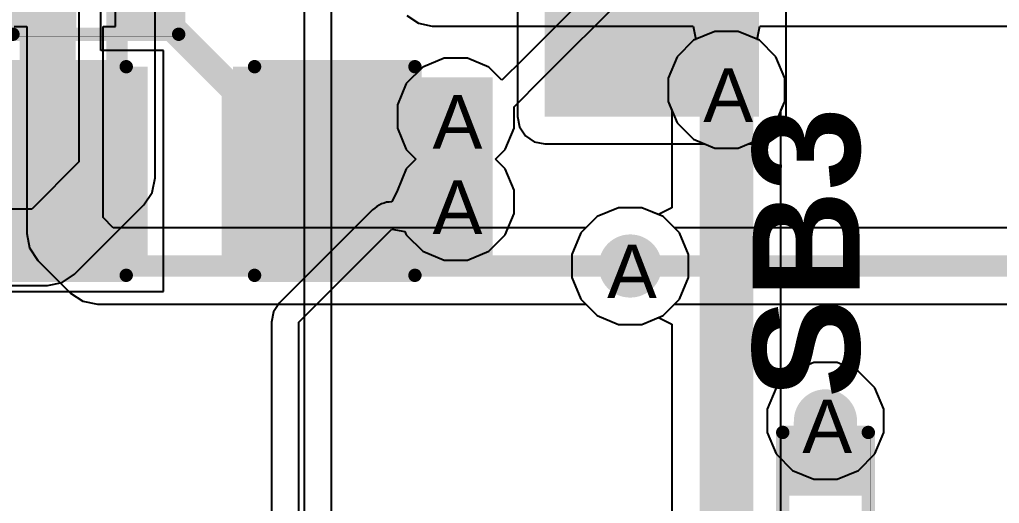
# Model space of a CAD drawing. Header units: inches. Extents: x 0 to 5271, y 0 to 5417.
# Drawn here: x 6.29 to 15.6, y 43.01 to 47.6 of the extents above; entities that cross this region are included whole.
import ezdxf

# ---------------------------------------------------------------- set-up
doc = ezdxf.new("R2010")
doc.units = ezdxf.units.IN
for name, color, linetype in [('Bottom Layer', 5, 'Continuous'), ('Bottom Overlay', 54, 'Continuous'), ('Bottom Paste', 16, 'Continuous'), ('Bottom Solder', 6, 'Continuous'), ('Drill Drawing', 1, 'Continuous'), ('L2_GND1', 16, 'Continuous'), ('L3_SIG1', 76, 'Continuous'), ('L4_PWR', 90, 'Continuous'), ('L5_GND2', 156, 'Continuous'), ('L6_SIG2', 130, 'Continuous'), ('L7_GND3', 216, 'Continuous'), ('Top Layer', 1, 'Continuous'), ('Top Overlay', 2, 'Continuous'), ('Top Paste', 8, 'Continuous'), ('Top Solder', 216, 'Continuous'), ('Via Holes', 16, 'Continuous')]:
    doc.layers.add(name, color=color, linetype=linetype)
doc.styles.add('Arial', font='', dxfattribs={"height": 0.2})
doc.styles.add('Arial_Bold', font='', dxfattribs={"height": 0.2})
doc.styles.get('Arial').set_extended_font_data('Arial')
doc.styles.get('Arial_Bold').set_extended_font_data('Arial', bold=True)

# ---------------------------------------------------------------- blocks, each defined once
blk = doc.blocks.new('R___0402_B_149')
at = {"layer": 'Bottom Layer'}
for points in [[(-0.2413, 0.3175), (-0.2413, -0.3175), (-0.6985, -0.3175), (-0.6985, 0.3175)], [(0.6985, 0.3175), (0.6985, -0.3175), (0.2413, -0.3175), (0.2413, 0.3175)]]:
    blk.add_hatch(color=5, dxfattribs=at).paths.add_polyline_path(points)
at = {"layer": 'Bottom Paste'}
for points in [[(-0.2413, 0.3175), (-0.2413, -0.3175), (-0.6985, -0.3175), (-0.6985, 0.3175)], [(0.6985, 0.3175), (0.6985, -0.3175), (0.2413, -0.3175), (0.2413, 0.3175)]]:
    blk.add_hatch(color=16, dxfattribs=at).paths.add_polyline_path(points)
at = {"layer": 'Bottom Solder'}
for points in [[(-0.1863, 0.3725), (-0.1863, -0.3725), (-0.7535, -0.3725), (-0.7535, 0.3725)], [(0.7535, 0.3725), (0.7535, -0.3725), (0.1863, -0.3725), (0.1863, 0.3725)]]:
    blk.add_hatch(color=6, dxfattribs=at).paths.add_polyline_path(points)
at = {"layer": 'Bottom Overlay'}
for points in [[(-0.7874, 0.4064, 0.127, 0.127, 0), (-0.7874, -0.4064, 0.127, 0.127, 0)], [(0.7874, 0.4064, 0.127, 0.127, 0), (-0.7874, 0.4064, 0.127, 0.127, 0)], [(0.7874, 0.4064, 0.127, 0.127, 0), (0.7874, -0.4064, 0.127, 0.127, 0)], [(0.8128, 0.4318, 0.00323, 0.00323, 0), (-0.8128, 0.4318, 0.00323, 0.00323, 0)], [(0.7874, -0.4064, 0.127, 0.127, 0), (-0.7874, -0.4064, 0.127, 0.127, 0)]]:
    blk.add_lwpolyline(points, format="xyseb", dxfattribs=at)
for points in [[(-0.8191, 0.4064, 0.0635, 0.0635, 1), (-0.7556, 0.4064, 0.0635, 0.0635, 1)], [(-0.8191, 0.4064, 0.0635, 0.0635, 1), (-0.7556, 0.4064, 0.0635, 0.0635, 1)], [(0.7557, 0.4064, 0.0635, 0.0635, 1), (0.8192, 0.4064, 0.0635, 0.0635, 1)], [(0.7557, 0.4064, 0.0635, 0.0635, 1), (0.8192, 0.4064, 0.0635, 0.0635, 1)], [(-0.8136, 0.4318, 0.00161, 0.00161, 1), (-0.812, 0.4318, 0.00161, 0.00161, 1)], [(0.812, 0.4318, 0.00161, 0.00161, 1), (0.8136, 0.4318, 0.00161, 0.00161, 1)], [(-0.8191, -0.4064, 0.0635, 0.0635, 1), (-0.7556, -0.4064, 0.0635, 0.0635, 1)], [(-0.8191, -0.4064, 0.0635, 0.0635, 1), (-0.7556, -0.4064, 0.0635, 0.0635, 1)], [(0.7557, -0.4064, 0.0635, 0.0635, 1), (0.8192, -0.4064, 0.0635, 0.0635, 1)], [(0.7557, -0.4064, 0.0635, 0.0635, 1), (0.8192, -0.4064, 0.0635, 0.0635, 1)]]:
    blk.add_lwpolyline(points, format="xyseb", close=True, dxfattribs=at)
blk = doc.blocks.new('C___1206_B_152')
at = {"layer": 'Bottom Layer'}
for points in [[(-2.032, 0.889), (-0.508, 0.889), (-0.508, -0.889), (-2.032, -0.889)], [(0.508, 0.889), (2.032, 0.889), (2.032, -0.889), (0.508, -0.889)]]:
    blk.add_hatch(color=5, dxfattribs=at).paths.add_polyline_path(points)
at = {"layer": 'Bottom Paste'}
for points in [[(-2.032, 0.889), (-0.508, 0.889), (-0.508, -0.889), (-2.032, -0.889)], [(0.508, 0.889), (2.032, 0.889), (2.032, -0.889), (0.508, -0.889)]]:
    blk.add_hatch(color=16, dxfattribs=at).paths.add_polyline_path(points)
at = {"layer": 'Bottom Solder'}
for points in [[(-2.1336, 0.9906), (-0.4064, 0.9906), (-0.4064, -0.9906), (-2.1336, -0.9906)], [(0.4064, 0.9906), (2.1336, 0.9906), (2.1336, -0.9906), (0.4064, -0.9906)]]:
    blk.add_hatch(color=6, dxfattribs=at).paths.add_polyline_path(points)
at = {"layer": 'Bottom Overlay'}
for points in [[(-0.6096, 0.9906, 0.127, 0.127, 0), (-2.1336, 0.9906, 0.127, 0.127, 0)], [(-2.1336, 0.9906, 0.127, 0.127, 0), (-2.1336, -0.9906, 0.127, 0.127, 0)], [(2.1336, 0.9906, 0.127, 0.127, 0), (0.6096, 0.9906, 0.127, 0.127, 0)], [(2.1336, 0.9906, 0.127, 0.127, 0), (2.1336, -0.9906, 0.127, 0.127, 0)], [(-0.6096, -0.9906, 0.127, 0.127, 0), (-2.1336, -0.9906, 0.127, 0.127, 0)], [(2.1336, -0.9906, 0.127, 0.127, 0), (0.6096, -0.9906, 0.127, 0.127, 0)]]:
    blk.add_lwpolyline(points, format="xyseb", dxfattribs=at)
for points in [[(-2.1654, 0.9906, 0.0635, 0.0635, 1), (-2.1019, 0.9906, 0.0635, 0.0635, 1)], [(-2.1654, 0.9906, 0.0635, 0.0635, 1), (-2.1019, 0.9906, 0.0635, 0.0635, 1)], [(-0.6414, 0.9906, 0.0635, 0.0635, 1), (-0.5779, 0.9906, 0.0635, 0.0635, 1)], [(0.5778, 0.9906, 0.0635, 0.0635, 1), (0.6413, 0.9906, 0.0635, 0.0635, 1)], [(2.1018, 0.9906, 0.0635, 0.0635, 1), (2.1653, 0.9906, 0.0635, 0.0635, 1)], [(2.1018, 0.9906, 0.0635, 0.0635, 1), (2.1653, 0.9906, 0.0635, 0.0635, 1)], [(-2.1654, -0.9906, 0.0635, 0.0635, 1), (-2.1019, -0.9906, 0.0635, 0.0635, 1)], [(-2.1654, -0.9906, 0.0635, 0.0635, 1), (-2.1019, -0.9906, 0.0635, 0.0635, 1)], [(-0.6414, -0.9906, 0.0635, 0.0635, 1), (-0.5779, -0.9906, 0.0635, 0.0635, 1)], [(0.5778, -0.9906, 0.0635, 0.0635, 1), (0.6413, -0.9906, 0.0635, 0.0635, 1)], [(2.1018, -0.9906, 0.0635, 0.0635, 1), (2.1653, -0.9906, 0.0635, 0.0635, 1)], [(2.1018, -0.9906, 0.0635, 0.0635, 1), (2.1653, -0.9906, 0.0635, 0.0635, 1)]]:
    blk.add_lwpolyline(points, format="xyseb", close=True, dxfattribs=at)
blk = doc.blocks.new('S______B______0402_426')
at = {"layer": 'Top Layer'}
for points in [[(-0.6985, -0.3175), (-0.6985, 0.3175), (-0.2413, 0.3175), (-0.2413, -0.3175)], [(0.2413, -0.3175), (0.2413, 0.3175), (0.6985, 0.3175), (0.6985, -0.3175)]]:
    blk.add_hatch(color=1, dxfattribs=at).paths.add_polyline_path(points)
at = {"layer": 'Top Paste'}
for points in [[(-0.6985, -0.3175), (-0.6985, 0.3175), (-0.2413, 0.3175), (-0.2413, -0.3175)], [(0.2413, -0.3175), (0.2413, 0.3175), (0.6985, 0.3175), (0.6985, -0.3175)]]:
    blk.add_hatch(color=8, dxfattribs=at).paths.add_polyline_path(points)
at = {"layer": 'Top Solder'}
for points in [[(-0.7535, -0.3725), (-0.7535, 0.3725), (-0.1863, 0.3725), (-0.1863, -0.3725)], [(0.1863, -0.3725), (0.1863, 0.3725), (0.7535, 0.3725), (0.7535, -0.3725)]]:
    blk.add_hatch(color=216, dxfattribs=at).paths.add_polyline_path(points)
at = {"layer": 'Top Overlay'}
for points in [[(-0.7874, 0.4064, 0.127, 0.127, 0), (-0.7874, -0.4064, 0.127, 0.127, 0)], [(-0.7874, 0.4064, 0.127, 0.127, 0), (0.7874, 0.4064, 0.127, 0.127, 0)], [(0.7874, 0.4064, 0.127, 0.127, 0), (0.7874, -0.4064, 0.127, 0.127, 0)], [(-0.7874, -0.4064, 0.127, 0.127, 0), (0.7874, -0.4064, 0.127, 0.127, 0)], [(-0.8128, -0.4318, 0.00323, 0.00323, 0), (0.8128, -0.4318, 0.00323, 0.00323, 0)]]:
    blk.add_lwpolyline(points, format="xyseb", dxfattribs=at)
for points in [[(-0.8191, 0.4064, 0.0635, 0.0635, 1), (-0.7556, 0.4064, 0.0635, 0.0635, 1)], [(-0.8191, 0.4064, 0.0635, 0.0635, 1), (-0.7556, 0.4064, 0.0635, 0.0635, 1)], [(0.7557, 0.4064, 0.0635, 0.0635, 1), (0.8192, 0.4064, 0.0635, 0.0635, 1)], [(0.7557, 0.4064, 0.0635, 0.0635, 1), (0.8192, 0.4064, 0.0635, 0.0635, 1)], [(-0.8191, -0.4064, 0.0635, 0.0635, 1), (-0.7556, -0.4064, 0.0635, 0.0635, 1)], [(-0.8191, -0.4064, 0.0635, 0.0635, 1), (-0.7556, -0.4064, 0.0635, 0.0635, 1)], [(0.7557, -0.4064, 0.0635, 0.0635, 1), (0.8192, -0.4064, 0.0635, 0.0635, 1)], [(0.7557, -0.4064, 0.0635, 0.0635, 1), (0.8192, -0.4064, 0.0635, 0.0635, 1)], [(-0.8136, -0.4318, 0.00161, 0.00161, 1), (-0.812, -0.4318, 0.00161, 0.00161, 1)], [(0.812, -0.4318, 0.00161, 0.00161, 1), (0.8136, -0.4318, 0.00161, 0.00161, 1)]]:
    blk.add_lwpolyline(points, format="xyseb", close=True, dxfattribs=at)

msp = doc.modelspace()

# ---------------------------------------------------------------- hatches: boundary and pattern name
at = {"layer": 'Bottom Layer'}
h = msp.add_hatch(color=5, dxfattribs=at)
edge = h.paths.add_edge_path()
edge.add_arc((13.0048, 46.9363), 0.3, 0, 360)
msp.add_hatch(color=5, dxfattribs=at).paths.add_polyline_path([(8.2094, 45.2759), (10.784, 45.2759), (10.784, 47.0539), (8.2094, 47.0539)])
h = msp.add_hatch(color=5, dxfattribs=at)
edge = h.paths.add_edge_path()
edge.add_arc((10.4324, 46.6823), 0.3, 0, 360)
h = msp.add_hatch(color=5, dxfattribs=at)
edge = h.paths.add_edge_path()
edge.add_arc((10.4324, 45.8724), 0.3, 0, 360)
h = msp.add_hatch(color=5, dxfattribs=at)
edge = h.paths.add_edge_path()
edge.add_arc((12.0904, 45.2628), 0.3, 0, 360)
h = msp.add_hatch(color=5, dxfattribs=at)
edge = h.paths.add_edge_path()
edge.add_arc((13.9455, 43.7917), 0.3, 0, 360)
at = {"layer": 'L2_GND1'}
h = msp.add_hatch(color=16, dxfattribs=at)
edge = h.paths.add_edge_path()
edge.add_arc((13.0048, 46.9363), 0.3, 0, 360)
h = msp.add_hatch(color=16, dxfattribs=at)
edge = h.paths.add_edge_path()
edge.add_arc((10.4324, 46.6823), 0.3, 0, 360)
h = msp.add_hatch(color=16, dxfattribs=at)
edge = h.paths.add_edge_path()
edge.add_arc((10.4324, 45.8724), 0.3, 0, 360)
h = msp.add_hatch(color=16, dxfattribs=at)
edge = h.paths.add_edge_path()
edge.add_arc((12.0904, 45.2628), 0.3, 0, 360)
h = msp.add_hatch(color=16, dxfattribs=at)
edge = h.paths.add_edge_path()
edge.add_arc((13.9455, 43.7917), 0.3, 0, 360)
at = {"layer": 'L3_SIG1'}
h = msp.add_hatch(color=76, dxfattribs=at)
edge = h.paths.add_edge_path()
edge.add_arc((13.0048, 46.9363), 0.3, 0, 360)
h = msp.add_hatch(color=76, dxfattribs=at)
edge = h.paths.add_edge_path()
edge.add_arc((10.4324, 46.6823), 0.3, 0, 360)
h = msp.add_hatch(color=76, dxfattribs=at)
edge = h.paths.add_edge_path()
edge.add_arc((10.4324, 45.8724), 0.3, 0, 360)
h = msp.add_hatch(color=76, dxfattribs=at)
edge = h.paths.add_edge_path()
edge.add_arc((12.0904, 45.2628), 0.3, 0, 360)
h = msp.add_hatch(color=76, dxfattribs=at)
edge = h.paths.add_edge_path()
edge.add_arc((13.9455, 43.7917), 0.3, 0, 360)
at = {"layer": 'L4_PWR'}
h = msp.add_hatch(color=90, dxfattribs=at)
edge = h.paths.add_edge_path()
edge.add_arc((13.0048, 46.9363), 0.3, 0, 360)
h = msp.add_hatch(color=90, dxfattribs=at)
edge = h.paths.add_edge_path()
edge.add_arc((10.4324, 46.6823), 0.3, 0, 360)
h = msp.add_hatch(color=90, dxfattribs=at)
edge = h.paths.add_edge_path()
edge.add_arc((10.4324, 45.8724), 0.3, 0, 360)
h = msp.add_hatch(color=90, dxfattribs=at)
edge = h.paths.add_edge_path()
edge.add_arc((12.0904, 45.2628), 0.3, 0, 360)
h = msp.add_hatch(color=90, dxfattribs=at)
edge = h.paths.add_edge_path()
edge.add_arc((13.9455, 43.7917), 0.3, 0, 360)
at = {"layer": 'L5_GND2'}
h = msp.add_hatch(color=156, dxfattribs=at)
edge = h.paths.add_edge_path()
edge.add_arc((13.0048, 46.9363), 0.3, 0, 360)
h = msp.add_hatch(color=156, dxfattribs=at)
edge = h.paths.add_edge_path()
edge.add_arc((10.4324, 46.6823), 0.3, 0, 360)
h = msp.add_hatch(color=156, dxfattribs=at)
edge = h.paths.add_edge_path()
edge.add_arc((10.4324, 45.8724), 0.3, 0, 360)
h = msp.add_hatch(color=156, dxfattribs=at)
edge = h.paths.add_edge_path()
edge.add_arc((12.0904, 45.2628), 0.3, 0, 360)
h = msp.add_hatch(color=156, dxfattribs=at)
edge = h.paths.add_edge_path()
edge.add_arc((13.9455, 43.7917), 0.3, 0, 360)
at = {"layer": 'L6_SIG2'}
h = msp.add_hatch(color=130, dxfattribs=at)
edge = h.paths.add_edge_path()
edge.add_arc((13.0048, 46.9363), 0.3, 0, 360)
h = msp.add_hatch(color=130, dxfattribs=at)
edge = h.paths.add_edge_path()
edge.add_arc((10.4324, 46.6823), 0.3, 0, 360)
h = msp.add_hatch(color=130, dxfattribs=at)
edge = h.paths.add_edge_path()
edge.add_arc((10.4324, 45.8724), 0.3, 0, 360)
h = msp.add_hatch(color=130, dxfattribs=at)
edge = h.paths.add_edge_path()
edge.add_arc((12.0904, 45.2628), 0.3, 0, 360)
h = msp.add_hatch(color=130, dxfattribs=at)
edge = h.paths.add_edge_path()
edge.add_arc((13.9455, 43.7917), 0.3, 0, 360)
at = {"layer": 'L7_GND3'}
h = msp.add_hatch(color=216, dxfattribs=at)
edge = h.paths.add_edge_path()
edge.add_arc((13.0048, 46.9363), 0.3, 0, 360)
h = msp.add_hatch(color=216, dxfattribs=at)
edge = h.paths.add_edge_path()
edge.add_arc((10.4324, 46.6823), 0.3, 0, 360)
h = msp.add_hatch(color=216, dxfattribs=at)
edge = h.paths.add_edge_path()
edge.add_arc((10.4324, 45.8724), 0.3, 0, 360)
h = msp.add_hatch(color=216, dxfattribs=at)
edge = h.paths.add_edge_path()
edge.add_arc((12.0904, 45.2628), 0.3, 0, 360)
h = msp.add_hatch(color=216, dxfattribs=at)
edge = h.paths.add_edge_path()
edge.add_arc((13.9455, 43.7917), 0.3, 0, 360)
at = {"layer": 'Top Layer'}
for points in [[(11.2776, 46.6823), (13.3136, 46.6823), (13.3136, 54.61), (11.2776, 54.61)], [(14.2461, 43.7847), (13.645, 43.7847), (13.645, 43.2633), (14.2461, 43.2633)]]:
    msp.add_hatch(color=1, dxfattribs=at).paths.add_polyline_path(points)
h = msp.add_hatch(color=1, dxfattribs=at)
edge = h.paths.add_edge_path()
edge.add_arc((13.0048, 46.9363), 0.3, 0, 360)
h = msp.add_hatch(color=1, dxfattribs=at)
edge = h.paths.add_edge_path()
edge.add_arc((10.4324, 46.6823), 0.3, 0, 360)
h = msp.add_hatch(color=1, dxfattribs=at)
edge = h.paths.add_edge_path()
edge.add_arc((10.4324, 45.8724), 0.3, 0, 360)
h = msp.add_hatch(color=1, dxfattribs=at)
edge = h.paths.add_edge_path()
edge.add_arc((12.0904, 45.2628), 0.3, 0, 360)
h = msp.add_hatch(color=1, dxfattribs=at)
edge = h.paths.add_edge_path()
edge.add_arc((13.9455, 43.7917), 0.3, 0, 360)
at = {"layer": 'Via Holes'}
h = msp.add_hatch(color=7, dxfattribs=at)
edge = h.paths.add_edge_path()
edge.add_arc((13.0048, 46.9363), 0.15, 0, 360)
h = msp.add_hatch(color=7, dxfattribs=at)
edge = h.paths.add_edge_path()
edge.add_arc((10.4324, 46.6823), 0.15, 0, 360)
h = msp.add_hatch(color=7, dxfattribs=at)
edge = h.paths.add_edge_path()
edge.add_arc((10.4324, 45.8724), 0.15, 0, 360)
h = msp.add_hatch(color=7, dxfattribs=at)
edge = h.paths.add_edge_path()
edge.add_arc((12.0904, 45.2628), 0.15, 0, 360)
h = msp.add_hatch(color=7, dxfattribs=at)
edge = h.paths.add_edge_path()
edge.add_arc((13.9455, 43.7917), 0.15, 0, 360)

# ---------------------------------------------------------------- linework, layer by layer
at = {"layer": 'Bottom Layer'}
for p, q in [((7.0604, 47.3079), (7.0604, 47.9716)), ((9.9672, 47.6416), (10.0778, 47.5677)), ((10.0778, 47.5677), (10.2083, 47.5418)), ((10.2083, 47.5418), (10.2083, 47.5418)), ((10.2083, 47.5418), (12.6871, 47.5418)), ((12.6871, 47.5418), (12.7124, 47.4148)), ((13.2972, 47.4148), (13.3225, 47.5418)), ((13.3225, 47.5418), (31.7246, 47.5418)), ((12.691, 47.4059), (12.5351, 47.2501)), ((12.7124, 47.4148), (12.691, 47.4059)), ((13.3186, 47.4059), (13.2972, 47.4148)), ((13.4745, 47.2501), (13.3186, 47.4059)), ((7.657, 47.3079), (7.0604, 47.3079)), ((7.657, 45.0219), (7.657, 47.3079)), ((12.5351, 47.2501), (12.4508, 47.0465)), ((13.5588, 47.0465), (13.4745, 47.2501)), ((12.4508, 47.0465), (12.4508, 46.8261)), ((13.5588, 46.8261), (13.5588, 47.0465)), ((12.4508, 46.8261), (12.4868, 46.739)), ((12.4868, 46.739), (12.4868, 45.8158)), ((13.5227, 46.739), (13.5588, 46.8261)), ((13.5227, 34.7502), (13.5227, 46.739)), ((11.9802, 45.8168), (11.7766, 45.7325)), ((12.2006, 45.8168), (11.9802, 45.8168)), ((12.3598, 45.7508), (12.2006, 45.8168)), ((12.4868, 45.8158), (12.3598, 45.7508)), ((11.7766, 45.7325), (11.6207, 45.5766)), ((11.6207, 45.5766), (11.5364, 45.373)), ((11.5364, 45.373), (11.5364, 45.1526)), ((11.5364, 45.1526), (11.6207, 44.949)), ((5.625, 45.0219), (7.657, 45.0219)), ((11.6207, 44.949), (11.7766, 44.7931)), ((11.7766, 44.7931), (11.9802, 44.7088)), ((11.9802, 44.7088), (12.2006, 44.7088)), ((12.2006, 44.7088), (12.3598, 44.7748)), ((12.3598, 44.7748), (12.4868, 44.7098)), ((12.4868, 44.7098), (12.4868, 39.2428))]:
    msp.add_line(p, q, dxfattribs=at)
for points in [[(6.5424, 46.4921, 0.508, 0.508, 0), (6.5424, 47.9716, 0.508, 0.508, 0)], [(7.4822, 47.7811, 0.254, 0.254, 0), (8.3364, 46.9269, 0.254, 0.254, 0)], [(13.0048, 34.5357, 0.508, 0.508, 0), (13.0048, 46.9363, 0.508, 0.508, 0)], [(8.3364, 46.9269, 0.254, 0.254, 0), (8.546, 46.9269, 0.254, 0.254, 0)], [(8.546, 46.9269, 0.254, 0.254, 0), (9.181, 46.2919, 0.254, 0.254, 0)], [(6.5424, 46.4921, 0.508, 0.508, 0), (6.6918, 46.3427, 0.508, 0.508, 0)], [(9.181, 46.2665, 0.254, 0.254, 0), (9.181, 46.3935, 0.254, 0.254, 0)]]:
    msp.add_lwpolyline(points, format="xyseb", dxfattribs=at)
for points in [[(12.8778, 46.9363, 0.254, 0.254, 1), (13.1318, 46.9363, 0.254, 0.254, 1)], [(8.2729, 46.9269, 0.127, 0.127, 1), (8.3999, 46.9269, 0.127, 0.127, 1)], [(8.2729, 46.9269, 0.127, 0.127, 1), (8.3999, 46.9269, 0.127, 0.127, 1)], [(8.4825, 46.9269, 0.127, 0.127, 1), (8.6095, 46.9269, 0.127, 0.127, 1)], [(8.4825, 46.9269, 0.127, 0.127, 1), (8.6095, 46.9269, 0.127, 0.127, 1)], [(6.4154, 46.4921, 0.254, 0.254, 1), (6.6694, 46.4921, 0.254, 0.254, 1)], [(6.4154, 46.4921, 0.254, 0.254, 1), (6.6694, 46.4921, 0.254, 0.254, 1)], [(6.5648, 46.3427, 0.254, 0.254, 1), (6.8188, 46.3427, 0.254, 0.254, 1)], [(9.1175, 46.3935, 0.127, 0.127, 1), (9.2445, 46.3935, 0.127, 0.127, 1)], [(9.1175, 46.2919, 0.127, 0.127, 1), (9.2445, 46.2919, 0.127, 0.127, 1)], [(9.1175, 46.2665, 0.127, 0.127, 1), (9.2445, 46.2665, 0.127, 0.127, 1)]]:
    msp.add_lwpolyline(points, format="xyseb", close=True, dxfattribs=at)
at = {"layer": 'L2_GND1'}
for p, q in [((8.9916, 47.838), (8.9916, 0.259)), ((9.2506, 33.9524), (9.2506, 47.838)), ((12.8946, 47.4903), (12.691, 47.4059)), ((13.115, 47.4903), (12.8946, 47.4903)), ((13.3186, 47.4059), (13.115, 47.4903)), ((12.691, 47.4059), (12.5351, 47.2501)), ((13.4745, 47.2501), (13.3186, 47.4059)), ((12.5351, 47.2501), (12.4508, 47.0465)), ((13.5588, 47.0465), (13.4745, 47.2501)), ((12.4508, 47.0465), (12.4508, 46.8261)), ((13.5588, 46.8261), (13.5588, 47.0465)), ((12.4508, 46.8261), (12.5351, 46.6224)), ((13.4745, 46.6224), (13.5588, 46.8261)), ((12.5351, 46.6224), (12.691, 46.4666)), ((13.3186, 46.4666), (13.4745, 46.6224)), ((12.691, 46.4666), (12.8946, 46.3823)), ((13.115, 46.3823), (13.3186, 46.4666)), ((12.8946, 46.3823), (13.115, 46.3823)), ((11.9802, 45.8168), (11.7766, 45.7325)), ((12.2006, 45.8168), (11.9802, 45.8168)), ((12.4042, 45.7325), (12.2006, 45.8168)), ((11.7766, 45.7325), (11.6207, 45.5766)), ((12.5601, 45.5766), (12.4042, 45.7325)), ((11.6207, 45.5766), (11.5364, 45.373)), ((12.6444, 45.373), (12.5601, 45.5766)), ((11.5364, 45.373), (11.5364, 45.1526)), ((12.6444, 45.1526), (12.6444, 45.373)), ((11.5364, 45.1526), (11.6207, 44.949)), ((12.5601, 44.949), (12.6444, 45.1526)), ((11.6207, 44.949), (11.7766, 44.7931)), ((12.4042, 44.7931), (12.5601, 44.949)), ((11.7766, 44.7931), (11.9802, 44.7088)), ((12.2006, 44.7088), (12.4042, 44.7931)), ((11.9802, 44.7088), (12.2006, 44.7088))]:
    msp.add_line(p, q, dxfattribs=at)
at = {"layer": 'L3_SIG1'}
for p, q in [((12.8946, 47.4903), (12.691, 47.4059)), ((13.115, 47.4903), (12.8946, 47.4903)), ((13.3186, 47.4059), (13.115, 47.4903)), ((12.691, 47.4059), (12.5351, 47.2501)), ((13.4745, 47.2501), (13.3186, 47.4059)), ((12.5351, 47.2501), (12.4508, 47.0465)), ((13.5588, 47.0465), (13.4745, 47.2501)), ((12.4508, 47.0465), (12.4508, 46.8261)), ((13.5588, 46.8261), (13.5588, 47.0465)), ((12.4508, 46.8261), (12.5351, 46.6224)), ((13.4745, 46.6224), (13.5588, 46.8261)), ((12.5351, 46.6224), (12.691, 46.4666)), ((13.3186, 46.4666), (13.4745, 46.6224)), ((12.691, 46.4666), (12.8946, 46.3823)), ((13.115, 46.3823), (13.3186, 46.4666)), ((12.8946, 46.3823), (13.115, 46.3823)), ((11.9802, 45.8168), (11.7766, 45.7325)), ((12.2006, 45.8168), (11.9802, 45.8168)), ((12.4042, 45.7325), (12.2006, 45.8168)), ((11.7766, 45.7325), (11.6207, 45.5766)), ((12.5113, 45.6254), (12.4042, 45.7325)), ((66.1946, 45.6254), (12.5113, 45.6254)), ((11.6207, 45.5766), (11.5364, 45.373)), ((11.5364, 45.373), (11.5364, 45.1526)), ((11.5364, 45.1526), (11.6207, 44.949)), ((11.6207, 44.949), (11.7766, 44.7931)), ((12.4042, 44.7931), (12.5113, 44.9002)), ((12.5113, 44.9002), (17.9591, 44.9002)), ((11.7766, 44.7931), (11.9802, 44.7088)), ((12.2006, 44.7088), (12.4042, 44.7931)), ((11.9802, 44.7088), (12.2006, 44.7088))]:
    msp.add_line(p, q, dxfattribs=at)
msp.add_lwpolyline([(12.0904, 45.2628, 0.2032, 0.2032, 0), (66.3448, 45.2628, 0.2032, 0.2032, 0)], format="xyseb", dxfattribs=at)
msp.add_lwpolyline([(12.0396, 45.2628, 0.1016, 0.1016, 1), (12.1412, 45.2628, 0.1016, 0.1016, 1)], format="xyseb", close=True, dxfattribs=at)
at = {"layer": 'L4_PWR'}
for p, q in [((13.6743, 49.8292), (11.0747, 47.2296)), ((11.2579, 47.0465), (13.8575, 49.6461)), ((12.8946, 47.4903), (12.691, 47.4059)), ((13.115, 47.4903), (12.8946, 47.4903)), ((13.3186, 47.4059), (13.115, 47.4903)), ((12.691, 47.4059), (12.5351, 47.2501)), ((13.4745, 47.2501), (13.3186, 47.4059)), ((10.3222, 47.2363), (10.1186, 47.1519)), ((10.5426, 47.2363), (10.3222, 47.2363)), ((10.7462, 47.1519), (10.5426, 47.2363)), ((11.0747, 47.2296), (10.8716, 47.0265)), ((12.5351, 47.2501), (12.4508, 47.0465)), ((13.5588, 47.0465), (13.4745, 47.2501)), ((10.1186, 47.1519), (9.9627, 46.9961)), ((10.8716, 47.0265), (10.7462, 47.1519)), ((10.9864, 46.775), (11.2579, 47.0465)), ((12.4508, 47.0465), (12.4508, 46.8261)), ((13.5588, 46.8261), (13.5588, 47.0465)), ((9.9627, 46.9961), (9.8784, 46.7925)), ((9.8784, 46.7925), (9.8784, 46.5721)), ((10.9864, 46.5721), (10.9864, 46.775)), ((12.4508, 46.8261), (12.5351, 46.6224)), ((13.4745, 46.6224), (13.5588, 46.8261)), ((9.8784, 46.5721), (9.9627, 46.3684)), ((10.902, 46.3684), (10.9864, 46.5721)), ((12.5351, 46.6224), (12.691, 46.4666)), ((13.3186, 46.4666), (13.4745, 46.6224)), ((12.691, 46.4666), (12.8946, 46.3823)), ((13.115, 46.3823), (13.3186, 46.4666)), ((9.9627, 46.3684), (10.0538, 46.2773)), ((10.8109, 46.2773), (10.902, 46.3684)), ((12.8946, 46.3823), (13.115, 46.3823)), ((10.0538, 46.2773), (9.9627, 46.1862)), ((10.902, 46.1862), (10.8109, 46.2773)), ((9.9627, 46.1862), (9.8784, 45.9826)), ((10.9864, 45.9826), (10.902, 46.1862)), ((9.8784, 45.9826), (9.8255, 45.873)), ((10.9864, 45.7622), (10.9864, 45.9826)), ((9.6635, 45.8114), (9.6423, 45.7972)), ((9.6816, 45.8294), (9.6635, 45.8114)), ((9.7051, 45.8391), (9.6816, 45.8294)), ((9.7263, 45.8533), (9.7051, 45.8391)), ((9.7514, 45.8583), (9.7263, 45.8533)), ((9.7749, 45.8681), (9.7514, 45.8583)), ((9.8004, 45.8681), (9.7749, 45.8681)), ((9.8255, 45.873), (9.8004, 45.8681)), ((11.9802, 45.8168), (11.7766, 45.7325)), ((12.2006, 45.8168), (11.9802, 45.8168)), ((12.4042, 45.7325), (12.2006, 45.8168)), ((9.6423, 45.7972), (8.7577, 44.9125)), ((10.902, 45.5586), (10.9864, 45.7622)), ((11.7766, 45.7325), (11.6207, 45.5766)), ((12.5601, 45.5766), (12.4042, 45.7325)), ((8.9408, 44.7294), (9.8255, 45.6141)), ((9.8255, 45.6141), (9.95, 45.5893)), ((9.95, 45.5893), (9.9627, 45.5586)), ((9.9627, 45.5586), (10.1186, 45.4027)), ((10.7462, 45.4027), (10.902, 45.5586)), ((11.6207, 45.5766), (11.5364, 45.373)), ((12.6444, 45.373), (12.5601, 45.5766)), ((10.1186, 45.4027), (10.3222, 45.3184)), ((10.5426, 45.3184), (10.7462, 45.4027)), ((11.5364, 45.373), (11.5364, 45.1526)), ((12.6444, 45.1526), (12.6444, 45.373)), ((10.3222, 45.3184), (10.5426, 45.3184)), ((11.5364, 45.1526), (11.6207, 44.949)), ((12.5601, 44.949), (12.6444, 45.1526)), ((8.7577, 44.9125), (8.7015, 44.8285)), ((11.6207, 44.949), (11.7766, 44.7931)), ((12.4042, 44.7931), (12.5601, 44.949)), ((8.7015, 44.8285), (8.6818, 44.7294)), ((11.7766, 44.7931), (11.9802, 44.7088)), ((12.2006, 44.7088), (12.4042, 44.7931)), ((8.6818, 44.7294), (8.6818, 35.7886)), ((8.9408, 35.7886), (8.9408, 44.7294)), ((11.9802, 44.7088), (12.2006, 44.7088)), ((13.8353, 44.3457), (13.6317, 44.2614)), ((14.0557, 44.3457), (13.8353, 44.3457)), ((14.2593, 44.2614), (14.0557, 44.3457)), ((13.6317, 44.2614), (13.4759, 44.1056)), ((14.4152, 44.1056), (14.2593, 44.2614)), ((13.4759, 44.1056), (13.3915, 43.9019)), ((14.4995, 43.9019), (14.4152, 44.1056)), ((13.3915, 43.9019), (13.3915, 43.6815)), ((14.4995, 43.6815), (14.4995, 43.9019)), ((13.3915, 43.6815), (13.4759, 43.4779)), ((14.4152, 43.4779), (14.4995, 43.6815)), ((13.4759, 43.4779), (13.6317, 43.3221)), ((14.2593, 43.3221), (14.4152, 43.4779)), ((13.6317, 43.3221), (13.8353, 43.2377)), ((14.0557, 43.2377), (14.2593, 43.3221)), ((13.8353, 43.2377), (14.0557, 43.2377))]:
    msp.add_line(p, q, dxfattribs=at)
at = {"layer": 'L5_GND2'}
for p, q in [((12.8946, 47.4903), (12.691, 47.4059)), ((13.115, 47.4903), (12.8946, 47.4903)), ((13.3186, 47.4059), (13.115, 47.4903)), ((12.691, 47.4059), (12.5351, 47.2501)), ((13.4745, 47.2501), (13.3186, 47.4059)), ((12.5351, 47.2501), (12.4508, 47.0465)), ((13.5588, 47.0465), (13.4745, 47.2501)), ((12.4508, 47.0465), (12.4508, 46.8261)), ((13.5588, 46.8261), (13.5588, 47.0465)), ((12.4508, 46.8261), (12.5351, 46.6224)), ((13.4745, 46.6224), (13.5588, 46.8261)), ((12.5351, 46.6224), (12.691, 46.4666)), ((13.3186, 46.4666), (13.4745, 46.6224)), ((12.691, 46.4666), (12.8946, 46.3823)), ((13.115, 46.3823), (13.3186, 46.4666)), ((12.8946, 46.3823), (13.115, 46.3823)), ((11.9802, 45.8168), (11.7766, 45.7325)), ((12.2006, 45.8168), (11.9802, 45.8168)), ((12.4042, 45.7325), (12.2006, 45.8168)), ((11.7766, 45.7325), (11.6207, 45.5766)), ((12.5601, 45.5766), (12.4042, 45.7325)), ((11.6207, 45.5766), (11.5364, 45.373)), ((12.6444, 45.373), (12.5601, 45.5766)), ((11.5364, 45.373), (11.5364, 45.1526)), ((12.6444, 45.1526), (12.6444, 45.373)), ((11.5364, 45.1526), (11.6207, 44.949)), ((12.5601, 44.949), (12.6444, 45.1526)), ((11.6207, 44.949), (11.7766, 44.7931)), ((12.4042, 44.7931), (12.5601, 44.949)), ((11.7766, 44.7931), (11.9802, 44.7088)), ((12.2006, 44.7088), (12.4042, 44.7931)), ((11.9802, 44.7088), (12.2006, 44.7088))]:
    msp.add_line(p, q, dxfattribs=at)
at = {"layer": 'L6_SIG2'}
for p, q in [((6.851, 50.038), (6.851, 46.2512)), ((7.5762, 46.101), (7.5762, 49.8786)), ((12.8946, 47.4903), (12.691, 47.4059)), ((13.115, 47.4903), (12.8946, 47.4903)), ((13.3186, 47.4059), (13.115, 47.4903)), ((12.691, 47.4059), (12.5351, 47.2501)), ((13.4745, 47.2501), (13.3186, 47.4059)), ((12.5351, 47.2501), (12.4508, 47.0465)), ((13.5588, 47.0465), (13.4745, 47.2501)), ((12.4508, 47.0465), (12.4508, 46.8261)), ((13.5588, 46.8261), (13.5588, 47.0465)), ((12.4508, 46.8261), (12.5351, 46.6224)), ((13.4745, 46.6224), (13.5588, 46.8261)), ((12.5351, 46.6224), (12.691, 46.4666)), ((13.3186, 46.4666), (13.4745, 46.6224)), ((12.691, 46.4666), (12.8946, 46.3823)), ((13.115, 46.3823), (13.3186, 46.4666)), ((12.8946, 46.3823), (13.115, 46.3823)), ((6.851, 46.2512), (6.403, 45.8032)), ((7.5486, 45.9623), (7.5762, 46.101)), ((7.5762, 46.101), (7.5762, 46.101)), ((7.47, 45.8446), (7.5486, 45.9623)), ((6.8096, 45.1842), (7.47, 45.8446)), ((7.47, 45.8446), (7.47, 45.8446)), ((11.9802, 45.8168), (11.7766, 45.7325)), ((12.2006, 45.8168), (11.9802, 45.8168)), ((12.4042, 45.7325), (12.2006, 45.8168)), ((6.403, 45.8032), (2.8172, 45.8032)), ((11.7766, 45.7325), (11.6207, 45.5766)), ((12.5601, 45.5766), (12.4042, 45.7325)), ((11.6207, 45.5766), (11.5364, 45.373)), ((12.6444, 45.373), (12.5601, 45.5766)), ((11.5364, 45.373), (11.5364, 45.1526)), ((12.6444, 45.1526), (12.6444, 45.373)), ((6.6919, 45.1056), (6.8096, 45.1842)), ((2.667, 45.078), (6.5532, 45.078)), ((6.5532, 45.078), (6.6919, 45.1056)), ((6.5532, 45.078), (6.5532, 45.078)), ((11.5364, 45.1526), (11.6207, 44.949)), ((12.5601, 44.949), (12.6444, 45.1526)), ((11.6207, 44.949), (11.7766, 44.7931)), ((12.4042, 44.7931), (12.5601, 44.949)), ((11.7766, 44.7931), (11.9802, 44.7088)), ((12.2006, 44.7088), (12.4042, 44.7931)), ((11.9802, 44.7088), (12.2006, 44.7088))]:
    msp.add_line(p, q, dxfattribs=at)
for points in [[(7.2136, 46.101, 0.2032, 0.2032, 0), (7.2136, 50.038, 0.2032, 0.2032, 0)], [(6.5532, 45.4406, 0.2032, 0.2032, 0), (7.2136, 46.101, 0.2032, 0.2032, 0)], [(2.667, 45.4406, 0.2032, 0.2032, 0), (6.5532, 45.4406, 0.2032, 0.2032, 0)]]:
    msp.add_lwpolyline(points, format="xyseb", dxfattribs=at)
for points in [[(7.1628, 46.101, 0.1016, 0.1016, 1), (7.2644, 46.101, 0.1016, 0.1016, 1)], [(7.1628, 46.101, 0.1016, 0.1016, 1), (7.2644, 46.101, 0.1016, 0.1016, 1)], [(6.5024, 45.4406, 0.1016, 0.1016, 1), (6.604, 45.4406, 0.1016, 0.1016, 1)], [(6.5024, 45.4406, 0.1016, 0.1016, 1), (6.604, 45.4406, 0.1016, 0.1016, 1)]]:
    msp.add_lwpolyline(points, format="xyseb", close=True, dxfattribs=at)
at = {"layer": 'L7_GND3'}
for p, q in [((12.8946, 47.4903), (12.691, 47.4059)), ((13.115, 47.4903), (12.8946, 47.4903)), ((13.3186, 47.4059), (13.115, 47.4903)), ((12.691, 47.4059), (12.5351, 47.2501)), ((13.4745, 47.2501), (13.3186, 47.4059)), ((12.5351, 47.2501), (12.4508, 47.0465)), ((13.5588, 47.0465), (13.4745, 47.2501)), ((12.4508, 47.0465), (12.4508, 46.8261)), ((13.5588, 46.8261), (13.5588, 47.0465)), ((12.4508, 46.8261), (12.5351, 46.6224)), ((13.4745, 46.6224), (13.5588, 46.8261)), ((12.5351, 46.6224), (12.691, 46.4666)), ((13.3186, 46.4666), (13.4745, 46.6224)), ((12.691, 46.4666), (12.8946, 46.3823)), ((13.115, 46.3823), (13.3186, 46.4666)), ((12.8946, 46.3823), (13.115, 46.3823)), ((11.9802, 45.8168), (11.7766, 45.7325)), ((12.2006, 45.8168), (11.9802, 45.8168)), ((12.4042, 45.7325), (12.2006, 45.8168)), ((11.7766, 45.7325), (11.6207, 45.5766)), ((12.5601, 45.5766), (12.4042, 45.7325)), ((11.6207, 45.5766), (11.5364, 45.373)), ((12.6444, 45.373), (12.5601, 45.5766)), ((11.5364, 45.373), (11.5364, 45.1526)), ((12.6444, 45.1526), (12.6444, 45.373)), ((11.5364, 45.1526), (11.6207, 44.949)), ((12.5601, 44.949), (12.6444, 45.1526)), ((11.6207, 44.949), (11.7766, 44.7931)), ((12.4042, 44.7931), (12.5601, 44.949)), ((11.7766, 44.7931), (11.9802, 44.7088)), ((12.2006, 44.7088), (12.4042, 44.7931)), ((11.9802, 44.7088), (12.2006, 44.7088))]:
    msp.add_line(p, q, dxfattribs=at)
at = {"layer": 'Top Layer'}
for p, q in [((11.0186, 52.5792), (11.0186, 46.6823)), ((13.5725, 46.6823), (13.5725, 50.8687)), ((7.2009, 47.5361), (7.2009, 48.5521)), ((6.2357, 47.5361), (6.3557, 47.5361)), ((6.3557, 47.5361), (6.3557, 45.5727)), ((7.0809, 45.7229), (7.0809, 47.5361)), ((7.0809, 47.5361), (7.2009, 47.5361)), ((11.0186, 46.6823), (11.0383, 46.5832)), ((13.5528, 46.5832), (13.5725, 46.6823)), ((11.0383, 46.5832), (11.0945, 46.4991)), ((13.4967, 46.4991), (13.5528, 46.5832)), ((11.0945, 46.4991), (11.1785, 46.443)), ((13.4127, 46.443), (13.4967, 46.4991)), ((11.1785, 46.443), (11.2776, 46.4233)), ((11.2776, 46.4233), (12.7956, 46.4233)), ((12.7956, 46.4233), (12.8946, 46.3823)), ((12.8946, 46.3823), (13.115, 46.3823)), ((13.115, 46.3823), (13.214, 46.4233)), ((13.214, 46.4233), (13.3136, 46.4233)), ((13.3136, 46.4233), (13.4127, 46.443)), ((11.9802, 45.8168), (11.7766, 45.7325)), ((12.2006, 45.8168), (11.9802, 45.8168)), ((12.4042, 45.7325), (12.2006, 45.8168)), ((7.1784, 45.6254), (7.0809, 45.7229)), ((11.7766, 45.7325), (11.6695, 45.6254)), ((12.5601, 45.5766), (12.4042, 45.7325)), ((11.6695, 45.6254), (7.1784, 45.6254)), ((6.3557, 45.5727), (6.3557, 45.5727)), ((6.3557, 45.5727), (6.3833, 45.434)), ((12.6444, 45.373), (12.5601, 45.5766)), ((6.3833, 45.434), (6.4619, 45.3164)), ((12.6444, 45.1526), (12.6444, 45.373)), ((6.4619, 45.3164), (6.7718, 45.0064)), ((12.5601, 44.949), (12.6444, 45.1526)), ((6.7718, 45.0064), (6.7719, 45.0064)), ((6.7719, 45.0064), (6.8895, 44.9278)), ((6.8895, 44.9278), (7.0282, 44.9002)), ((7.0282, 44.9002), (11.6695, 44.9002)), ((11.6695, 44.9002), (11.7766, 44.7931)), ((12.4042, 44.7931), (12.5601, 44.949)), ((11.7766, 44.7931), (11.9802, 44.7088)), ((12.2006, 44.7088), (12.4042, 44.7931)), ((11.9802, 44.7088), (12.2006, 44.7088))]:
    msp.add_line(p, q, dxfattribs=at)
for points in [[(13.0048, 46.9363, 0.508, 0.508, 0), (13.0048, 52.8382, 0.508, 0.508, 0)], [(6.7183, 45.5727, 0.2032, 0.2032, 0), (6.7183, 48.1076, 0.2032, 0.2032, 0)], [(6.7183, 45.5727, 0.2032, 0.2032, 0), (7.0282, 45.2628, 0.2032, 0.2032, 0)], [(7.0282, 45.2628, 0.2032, 0.2032, 0), (12.0904, 45.2628, 0.2032, 0.2032, 0)]]:
    msp.add_lwpolyline(points, format="xyseb", dxfattribs=at)
for points in [[(12.8778, 46.9363, 0.254, 0.254, 1), (13.1318, 46.9363, 0.254, 0.254, 1)], [(6.6675, 45.5727, 0.1016, 0.1016, 1), (6.7691, 45.5727, 0.1016, 0.1016, 1)], [(6.6675, 45.5727, 0.1016, 0.1016, 1), (6.7691, 45.5727, 0.1016, 0.1016, 1)], [(6.9774, 45.2628, 0.1016, 0.1016, 1), (7.079, 45.2628, 0.1016, 0.1016, 1)], [(6.9774, 45.2628, 0.1016, 0.1016, 1), (7.079, 45.2628, 0.1016, 0.1016, 1)], [(12.0396, 45.2628, 0.1016, 0.1016, 1), (12.1412, 45.2628, 0.1016, 0.1016, 1)]]:
    msp.add_lwpolyline(points, format="xyseb", close=True, dxfattribs=at)

# ---------------------------------------------------------------- block references
for name, p, rotation in [('R___0402_B_149', (7.0124, 47.87), 180), ('C___1206_B_152', (7.911, 46.1649), 180), ('S______B______0402_426', (13.946, 42.895), 90)]:
    msp.add_blockref(name, p, dxfattribs=dict(rotation=rotation))

# ---------------------------------------------------------------- texts
at = {"layer": 'Drill Drawing', "style": 'Arial'}
for p in [(12.7847, 46.6315), (10.2123, 46.3775), (10.2123, 45.5677), (11.8703, 44.9581), (13.7254, 43.487)]:
    msp.add_text('A', height=0.508, dxfattribs=at).set_placement(p)
at = {"layer": 'Top Overlay', "style": 'Arial_Bold'}
msp.add_text('SB3', height=1.016, rotation=90, dxfattribs=at).set_placement((14.2698, 44.0082))

doc.saveas('drawing.dxf')
